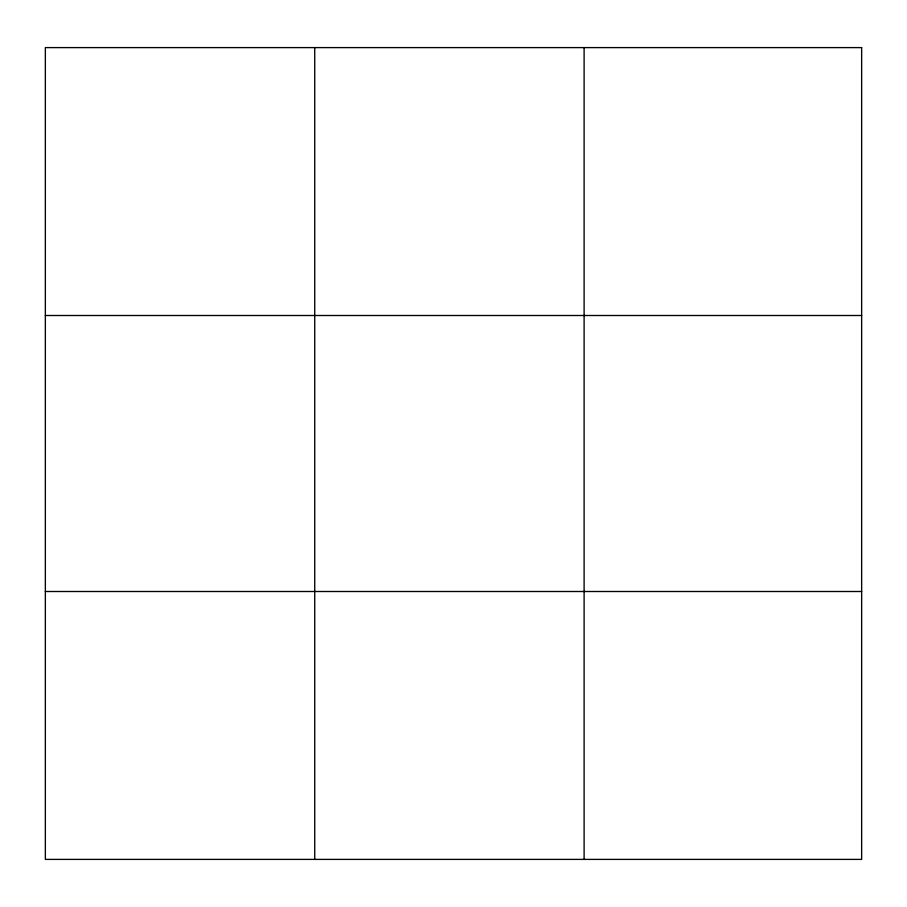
<?xml version="1.0" encoding="UTF-8"?>
<svg xmlns="http://www.w3.org/2000/svg" width="907" height="907" viewBox="0 0 907 907"><rect width="100%" height="100%" fill="white"/><g stroke="black" fill="none" stroke-linecap="round" stroke-linejoin="round"><path stroke-width="1.36" d="M314.729 47.606L314.729 859.394M584.108 47.606L584.108 859.394M45.35 315.5L861.65 315.5M45.35 591.5L861.65 591.5M861.65 47.606L861.65 859.394L45.35 859.394L45.35 47.606L861.65 47.606"/></g></svg>
